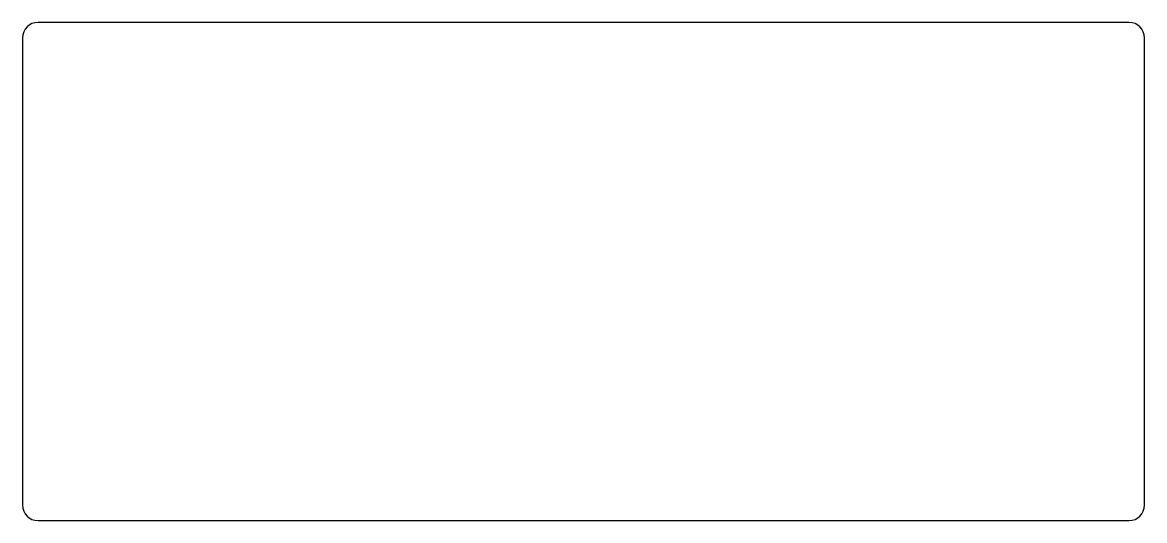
# Model space of a CAD drawing. Header units: inches. Extents: x 0 to 4.5, y 0 to 2.
import ezdxf

# ---------------------------------------------------------------- set-up
doc = ezdxf.new("R2010")
doc.units = ezdxf.units.IN
doc.header["$MEASUREMENT"] = 0

msp = doc.modelspace()

# ---------------------------------------------------------------- linework, layer by layer
for p, q in [((4.4375, 2), (0.0625, 2)), ((0, 1.9375), (0, 0.0625)), ((4.5, 0.0625), (4.5, 1.9375)), ((0.0625, 0), (4.4375, 0))]:
    msp.add_line(p, q)
for centre, start, end in [((0.0625, 1.9375), 90, 180), ((4.4375, 1.9375), 0, 90), ((0.0625, 0.0625), 180, 270), ((4.4375, 0.0625), 270, 0)]:
    msp.add_arc(centre, 0.0625, start, end)

doc.saveas('drawing.dxf')
